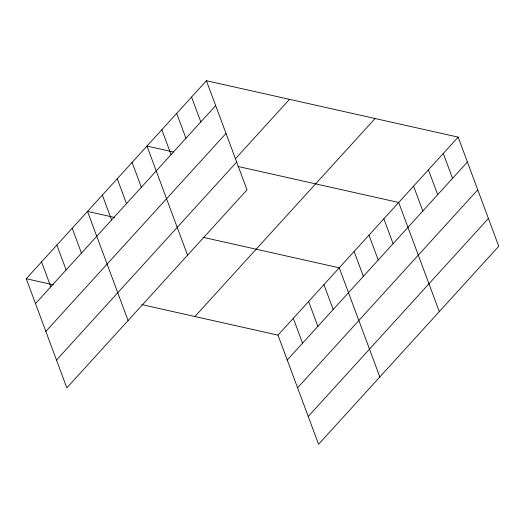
<?xml version="1.0" encoding="UTF-8"?>
<svg xmlns="http://www.w3.org/2000/svg" width="525" height="525" viewBox="0 0 525 525"><rect width="100%" height="100%" fill="white"/><g stroke="black" fill="none" stroke-linecap="round" stroke-linejoin="round"><path stroke-width="0.79" d="M206.423 80.725L247.012 189.86L66.839 387.863L26.25 278.729L206.423 80.725L458.161 137.137L498.75 246.271L318.577 444.275L277.988 335.14L141.816 304.625M35.503 303.601L215.677 105.597M45.839 331.406L226.019 133.403M235.548 158.629L289.498 99.343M56.497 360.058L236.67 162.054M194.913 316.522L375.086 118.519M277.988 335.14L458.161 137.137M287.241 360.012L467.414 162.015M297.583 387.824L477.757 189.82M308.234 416.469L488.408 218.466M173.329 151.974L146.967 146.068L187.556 255.202M237.963 166.458L398.705 202.479L439.294 311.614M114.667 217.494L87.511 211.404L128.093 320.545M203.077 237.307L339.248 267.822L379.837 376.957M26.25 278.729L53.406 284.812M443.297 153.471L452.55 178.349M428.433 169.805L437.686 194.683M413.569 186.145L422.822 211.017M383.841 218.813L393.094 243.685M368.977 235.148L378.23 260.026M354.113 251.482L363.366 276.36M323.932 284.648L333.185 309.527M308.621 301.481L317.868 326.353M293.304 318.308L302.558 343.186M191.559 97.059L200.812 121.938M176.695 113.393L185.948 138.272M161.831 129.727L171.084 154.606M132.103 162.402L141.356 187.274M117.239 178.736L126.492 203.615M102.375 195.07L111.622 219.949M72.194 228.237L81.447 253.109M56.877 245.07L66.13 269.942M41.567 261.896L50.813 286.775"/></g></svg>
